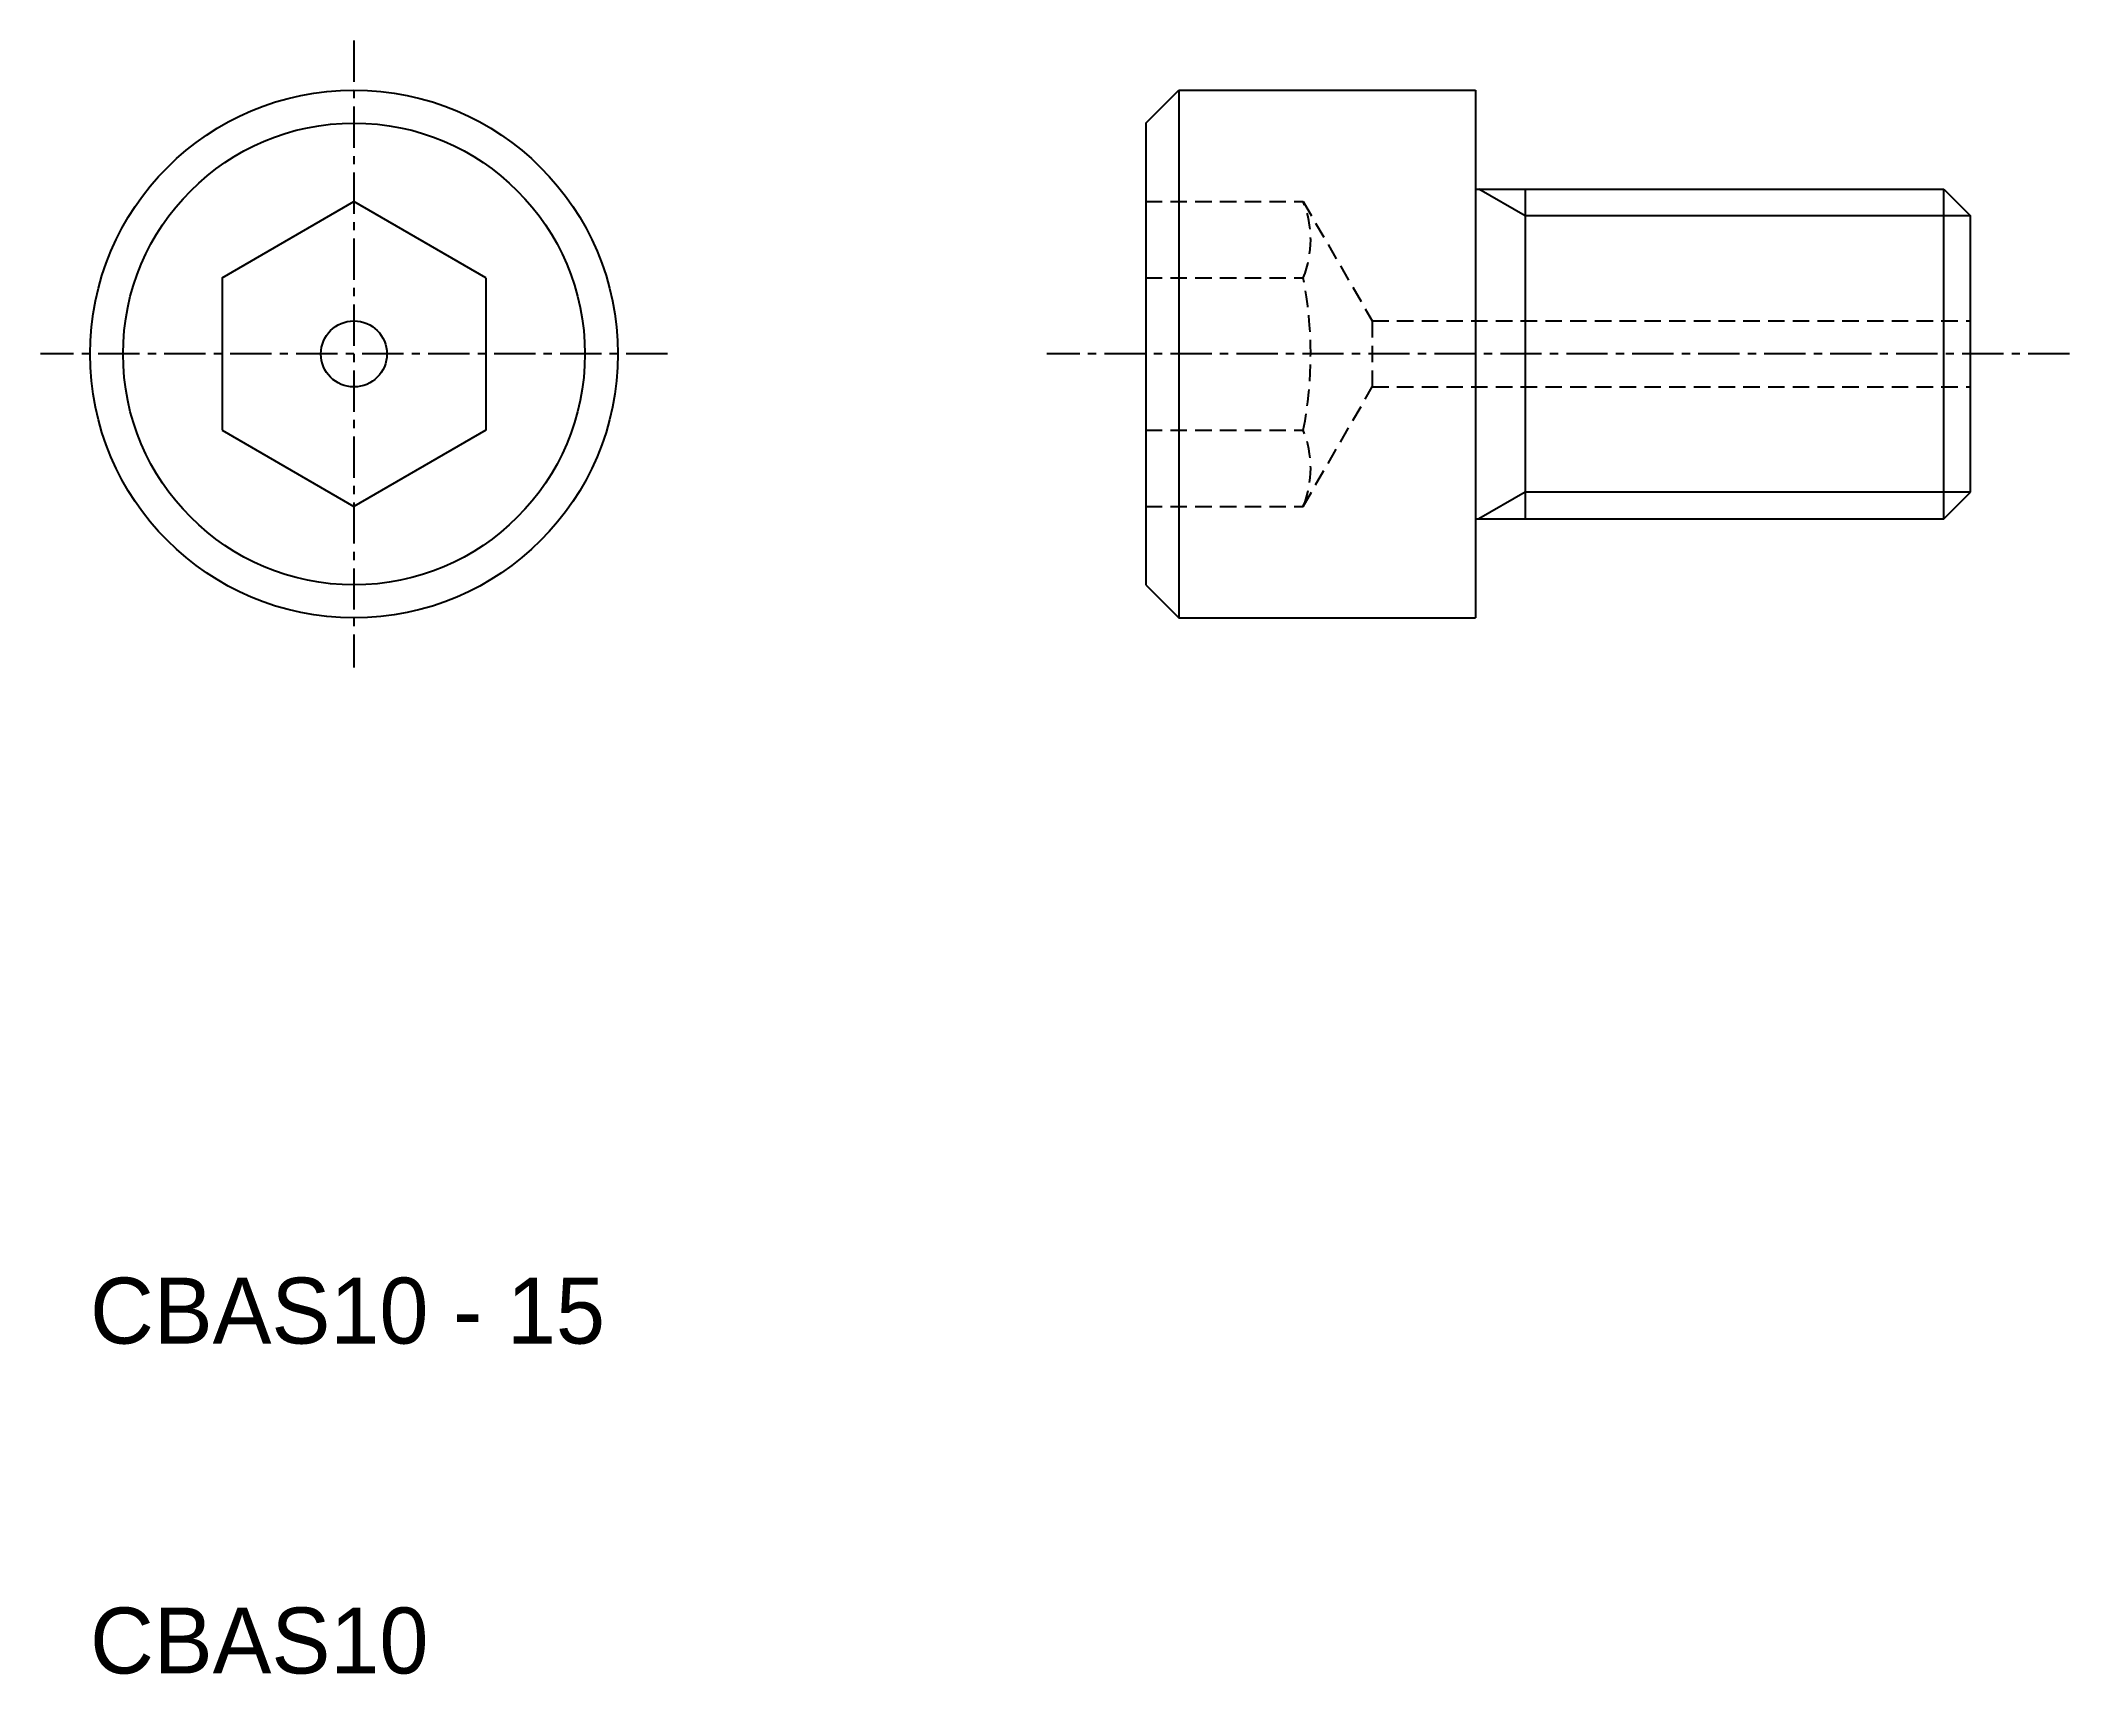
# Model space of a CAD drawing. Extents: x 8.5 to 70, y 10 to 59.5.
import ezdxf

# ---------------------------------------------------------------- set-up
doc = ezdxf.new("R2010")
doc.units = 0
doc.linetypes.add('CENTER', pattern=[2, 1.25, -0.25, 0.25, -0.25])
doc.linetypes.add('DASHED', pattern=[0.75, 0.5, -0.25])
doc.layers.get('0').update_dxf_attribs({"linetype": 'CONTINUOUS'})
doc.layers.add('CENTER', color=1, linetype='CENTER')

msp = doc.modelspace()

# ---------------------------------------------------------------- linework, layer by layer
at = {"color": 7, "linetype": 'CONTINUOUS'}
for p, q in [((42, 57), (43, 58)), ((43, 58), (43, 42)), ((43, 58), (52, 58)), ((52, 58), (52, 42)), ((42, 57), (42, 43)), ((52, 55), (66.188, 55)), ((53.5, 55), (53.5, 45)), ((66.188, 45), (66.188, 55)), ((66.188, 55), (67, 54.188)), ((14, 52.309), (18, 54.619)), ((22, 52.309), (18, 54.619)), ((67, 45.812), (67, 54.188)), ((14, 52.309), (14, 47.691)), ((22, 52.309), (22, 47.691)), ((14, 47.691), (18, 45.381)), ((22, 47.691), (18, 45.381)), ((66.188, 45), (67, 45.812)), ((52, 45), (66.188, 45)), ((42, 43), (43, 42)), ((43, 42), (52, 42))]:
    msp.add_line(p, q, dxfattribs=at)
at = {"color": 3, "linetype": 'CONTINUOUS'}
for p, q in [((53.5, 54.188), (52.094, 55)), ((67, 54.188), (53.5, 54.188)), ((53.5, 45.812), (52.094, 45)), ((67, 45.812), (53.5, 45.812))]:
    msp.add_line(p, q, dxfattribs=at)
at = {"color": 3, "linetype": 'DASHED'}
for p, q in [((42, 54.619), (46.776, 54.619)), ((46.776, 54.619), (48.865, 51)), ((42, 52.309), (46.776, 52.309)), ((48.865, 51), (67, 51)), ((48.865, 51), (48.865, 49)), ((46.776, 45.381), (48.865, 49)), ((48.865, 49), (67, 49)), ((42, 47.691), (46.776, 47.691)), ((42, 45.381), (46.776, 45.381))]:
    msp.add_line(p, q, dxfattribs=at)
at = {"color": 7, "linetype": 'CONTINUOUS'}
for radius in [8, 7, 1]:
    msp.add_circle((18, 50), radius, dxfattribs=at)
at = {"color": 3, "linetype": 'DASHED'}
for centre, radius, start, end in [((43.916, 53.464), 3.084, 338.01264, 21.98736), ((35, 50), 12, 348.9042, 11.0958), ((43.916, 46.536), 3.084, 338.01264, 21.98736)]:
    msp.add_arc(centre, radius, start, end, dxfattribs=at)
at = {"layer": 'CENTER', "color": 1, "linetype": 'CENTER'}
for p, q in [((18, 59.5), (18, 40.5)), ((27.5, 50), (8.5, 50)), ((70, 50), (39, 50))]:
    msp.add_line(p, q, dxfattribs=at)

# ---------------------------------------------------------------- texts
at = {"color": 7, "linetype": 'CONTINUOUS'}
for s, p in [('CBAS10 - 15', (10, 20)), ('CBAS10', (10, 10))]:
    msp.add_text(s, height=2, dxfattribs=at).set_placement(p)

doc.saveas('drawing.dxf')
